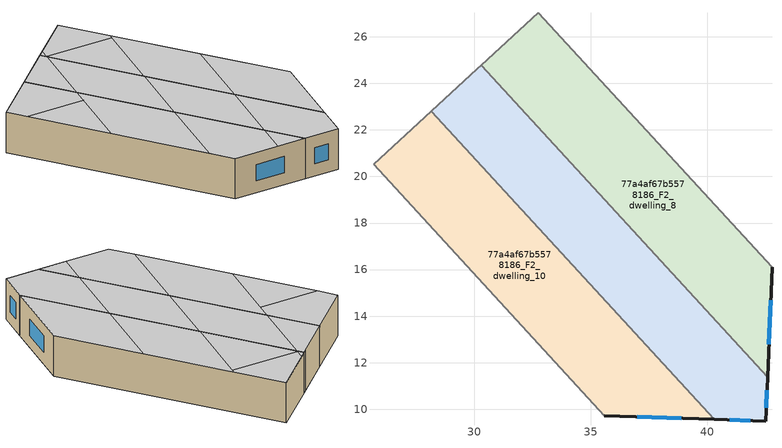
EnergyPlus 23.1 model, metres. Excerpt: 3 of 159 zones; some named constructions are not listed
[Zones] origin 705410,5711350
77a4af67b5578186_F2_dwelling_10
 floor to 77a4af67b5578186_F1_dwelling_10 (EU_floor_Construction): 28.14,22.8 40.3,9.57 35.59,9.72 25.67,20.52 z6
 wall outside (EU_wall_Construction): 35.59,9.72 40.3,9.57 z6:9
 wall to 77a4af67b5578186_F2_dwelling_9 (EU_wall_Construction): 40.3,9.57 28.14,22.8 z6:9
 wall to 77a4af67b5578186_F2_dwelling_11 (EU_wall_Construction): 25.67,20.52 35.59,9.72 z6:9
 wall to 77a4af67b5578186_F2_dwelling_2 (EU_wall_Construction): 28.14,22.8 25.67,20.52 z6:9
 window (EU_Window_Construction): 37,9.67 38.89,9.61 z6.9:8.1
 ceiling to 77a4af67b5578186_F3_dwelling_7 (EU_floor_Construction): 34.45,10.96 34.64,15.72 30.44,20.29 30.25,15.53 z9
 ceiling to 77a4af67b5578186_F3_dwelling_5 (EU_floor_Construction): 30.25,15.53 30.41,19.38 26.57,19.53 z9
 ceiling to 77a4af67b5578186_F3_dwelling_9 (EU_floor_Construction): 38.45,9.63 38.52,11.5 34.64,15.72 34.45,10.96 35.59,9.72 z9
 ceiling to 77a4af67b5578186_F3_dwelling_4 (EU_floor_Construction): 30.41,19.38 30.44,20.29 28.14,22.8 25.67,20.52 26.57,19.53 z9
 ceiling adiabatic (EU_roof_Construction): 40.29,9.57 38.52,11.5 38.45,9.63 z9
77a4af67b5578186_F2_dwelling_8
 floor to 77a4af67b5578186_F1_dwelling_8 (EU_floor_Construction): 32.74,27.02 42.78,16.09 42.59,11.38 30.3,24.77 z6
 wall outside (EU_wall_Construction): 42.59,11.38 42.78,16.09 z6:9
 wall to 77a4af67b5578186_F2_dwelling_9 (EU_wall_Construction): 30.3,24.77 42.59,11.38 z6:9
 wall to 77a4af67b5578186_F2_dwelling_7 (EU_wall_Construction): 42.78,16.09 32.74,27.02 z6:9
 wall to 77a4af67b5578186_F2_dwelling_1 (EU_wall_Construction): 32.74,27.02 30.3,24.77 z6:9
 window (EU_Window_Construction): 42.65,12.79 42.73,14.68 z6.9:8.1
 ceiling adiabatic (EU_roof_Construction): 38.69,15.63 38.88,20.34 35,24.56 34.81,19.86 z9; 30.61,24.43 30.64,25.09 30.3,24.77 z9
 ceiling to 77a4af67b5578186_F3_dwelling_6 (EU_floor_Construction): 34.99,24.33 35,24.56 32.74,27.02 30.64,25.09 30.61,24.51 z9
 ceiling to 77a4af67b5578186_F3_dwelling_7 (EU_floor_Construction): 34.81,19.86 34.99,24.33 30.61,24.51 30.61,24.43 z9
 ceiling to 77a4af67b5578186_F3_dwelling_11 (EU_floor_Construction): 42.59,11.38 42.78,16.09 38.88,20.33 38.69,15.63 z9
77a4af67b5578186_F2_dwelling_9
 floor to 77a4af67b5578186_F1_dwelling_9 (EU_floor_Construction): 30.3,24.77 42.59,11.38 42.51,9.5 40.3,9.57 28.14,22.8 z6
 wall outside (EU_wall_Construction): 40.3,9.57 42.51,9.5 42.59,11.38 z6:9
 wall to 77a4af67b5578186_F2_dwelling_2 (EU_wall_Construction): 30.13,24.62 28.14,22.8 z6:9
 wall to 77a4af67b5578186_F2_dwelling_1 (EU_wall_Construction): 30.3,24.77 30.12,24.62 z6:9
 window (EU_Window_Construction): 42.54,10.06 42.57,10.82 / 40.96,9.55 41.85,9.52 z6.9:8.1
 ceiling to 77a4af67b5578186_F3_dwelling_7 (EU_floor_Construction): 34.64,15.72 34.81,19.86 30.61,24.43 30.44,20.29 z9
 ceiling to 77a4af67b5578186_F3_dwelling_9 (EU_floor_Construction): 38.52,11.5 38.69,15.63 34.81,19.86 34.64,15.72 z9
 ceiling to 77a4af67b5578186_F3_dwelling_11 (EU_floor_Construction): 42.51,9.5 42.59,11.38 38.69,15.63 38.52,11.5 40.29,9.57 z9
 ceiling adiabatic (EU_roof_Construction): 30.44,20.29 30.61,24.43 30.3,24.77 28.14,22.8 z9
[SCHEDULE:FILE] Column Number=1; Rows to Skip at Top=0; Number of Hours of Data=8760; Column Separator=Comma; Interpolate to Timestep=No; Minutes per Item=60; Adjust Schedule for Daylight Savings=Yes
Name | File
EU_Step8_GainSchedule_77a4af67b5578186_F4_dwelling_7_f000 | ../../schedules/77a4af67b5578186/77a4af67b5578186_F4_dwelling_7_f000_gain.csv
EU_Step8_GainSchedule_77a4af67b5578186_F4_dwelling_8_f000 | ../../schedules/77a4af67b5578186/77a4af67b5578186_F4_dwelling_8_f000_gain.csv
EU_Step8_GainSchedule_77a4af67b5578186_F4_dwelling_9_f000 | ../../schedules/77a4af67b5578186/77a4af67b5578186_F4_dwelling_9_f000_gain.csv
EU_Step8_GainSchedule_77a4af67b5578186_F4_dwelling_10_f000 | ../../schedules/77a4af67b5578186/77a4af67b5578186_F4_dwelling_10_f000_gain.csv
EU_Step8_GainSchedule_77a4af67b5578186_F4_dwelling_11_f000 | ../../schedules/77a4af67b5578186/77a4af67b5578186_F4_dwelling_11_f000_gain.csv
EU_Step8_GainSchedule_77a4af67b5578186_F5_dwelling_0_f000 | ../../schedules/77a4af67b5578186/77a4af67b5578186_F5_dwelling_0_f000_gain.csv
EU_Step8_GainSchedule_77a4af67b5578186_F5_dwelling_1_f000 | ../../schedules/77a4af67b5578186/77a4af67b5578186_F5_dwelling_1_f000_gain.csv
EU_Step8_GainSchedule_77a4af67b5578186_F5_dwelling_2_f000 | ../../schedules/77a4af67b5578186/77a4af67b5578186_F5_dwelling_2_f000_gain.csv
EU_Step8_GainSchedule_77a4af67b5578186_F5_dwelling_3_f000 | ../../schedules/77a4af67b5578186/77a4af67b5578186_F5_dwelling_3_f000_gain.csv
EU_Step8_GainSchedule_77a4af67b5578186_F5_dwelling_4_f000 | ../../schedules/77a4af67b5578186/77a4af67b5578186_F5_dwelling_4_f000_gain.csv
EU_Step8_GainSchedule_77a4af67b5578186_F5_dwelling_5_f000 | ../../schedules/77a4af67b5578186/77a4af67b5578186_F5_dwelling_5_f000_gain.csv
EU_Step8_GainSchedule_77a4af67b5578186_F5_dwelling_6_f000 | ../../schedules/77a4af67b5578186/77a4af67b5578186_F5_dwelling_6_f000_gain.csv
EU_Step8_GainSchedule_77a4af67b5578186_F5_dwelling_7_f000 | ../../schedules/77a4af67b5578186/77a4af67b5578186_F5_dwelling_7_f000_gain.csv
EU_Step8_GainSchedule_77a4af67b5578186_F5_dwelling_8_f000 | ../../schedules/77a4af67b5578186/77a4af67b5578186_F5_dwelling_8_f000_gain.csv
EU_Step8_GainSchedule_77a4af67b5578186_F5_dwelling_9_f000 | ../../schedules/77a4af67b5578186/77a4af67b5578186_F5_dwelling_9_f000_gain.csv
EU_Step8_GainSchedule_77a4af67b5578186_F5_dwelling_10_f000 | ../../schedules/77a4af67b5578186/77a4af67b5578186_F5_dwelling_10_f000_gain.csv
EU_Step8_GainSchedule_77a4af67b5578186_F5_dwelling_11_f000 | ../../schedules/77a4af67b5578186/77a4af67b5578186_F5_dwelling_11_f000_gain.csv
EU_Step8_GainSchedule_77a4af67b5578186_F6_dwelling_0_f000 | ../../schedules/77a4af67b5578186/77a4af67b5578186_F6_dwelling_0_f000_gain.csv
EU_Step8_GainSchedule_77a4af67b5578186_F6_dwelling_1_f000 | ../../schedules/77a4af67b5578186/77a4af67b5578186_F6_dwelling_1_f000_gain.csv
EU_Step8_GainSchedule_77a4af67b5578186_F6_dwelling_2_f000 | ../../schedules/77a4af67b5578186/77a4af67b5578186_F6_dwelling_2_f000_gain.csv
EU_Step8_GainSchedule_77a4af67b5578186_F6_dwelling_3_f000 | ../../schedules/77a4af67b5578186/77a4af67b5578186_F6_dwelling_3_f000_gain.csv
EU_Step8_GainSchedule_77a4af67b5578186_F6_dwelling_4_f000 | ../../schedules/77a4af67b5578186/77a4af67b5578186_F6_dwelling_4_f000_gain.csv
EU_Step8_GainSchedule_77a4af67b5578186_F6_dwelling_5_f000 | ../../schedules/77a4af67b5578186/77a4af67b5578186_F6_dwelling_5_f000_gain.csv
EU_Step8_GainSchedule_77a4af67b5578186_F6_dwelling_6_f000 | ../../schedules/77a4af67b5578186/77a4af67b5578186_F6_dwelling_6_f000_gain.csv
EU_Step8_GainSchedule_77a4af67b5578186_F6_dwelling_7_f000 | ../../schedules/77a4af67b5578186/77a4af67b5578186_F6_dwelling_7_f000_gain.csv
EU_Step8_GainSchedule_77a4af67b5578186_F6_dwelling_8_f000 | ../../schedules/77a4af67b5578186/77a4af67b5578186_F6_dwelling_8_f000_gain.csv
EU_Step8_GainSchedule_77a4af67b5578186_F6_dwelling_9_f000 | ../../schedules/77a4af67b5578186/77a4af67b5578186_F6_dwelling_9_f000_gain.csv
EU_Step8_GainSchedule_77a4af67b5578186_F6_dwelling_10_f000 | ../../schedules/77a4af67b5578186/77a4af67b5578186_F6_dwelling_10_f000_gain.csv
EU_Step8_GainSchedule_77a4af67b5578186_F6_dwelling_11_f000 | ../../schedules/77a4af67b5578186/77a4af67b5578186_F6_dwelling_11_f000_gain.csv
EU_Step8_GainSchedule_77a4af67b5578186_F8_dwelling_9_f000 | ../../schedules/77a4af67b5578186/77a4af67b5578186_F8_dwelling_9_f000_gain.csv
EU_Step8_GainSchedule_77a4af67b5578186_F8_dwelling_10_f000 | ../../schedules/77a4af67b5578186/77a4af67b5578186_F8_dwelling_10_f000_gain.csv
EU_Step8_GainSchedule_77a4af67b5578186_F8_dwelling_11_f000 | ../../schedules/77a4af67b5578186/77a4af67b5578186_F8_dwelling_11_f000_gain.csv
EU_Step8_GainSchedule_77a4af67b5578186_F9_dwelling_0_f000 | ../../schedules/77a4af67b5578186/77a4af67b5578186_F9_dwelling_0_f000_gain.csv
EU_Step8_GainSchedule_77a4af67b5578186_F9_dwelling_1_f000 | ../../schedules/77a4af67b5578186/77a4af67b5578186_F9_dwelling_1_f000_gain.csv
EU_Step8_GainSchedule_77a4af67b5578186_F9_dwelling_2_f000 | ../../schedules/77a4af67b5578186/77a4af67b5578186_F9_dwelling_2_f000_gain.csv
EU_Step8_GainSchedule_77a4af67b5578186_F9_dwelling_3_f000 | ../../schedules/77a4af67b5578186/77a4af67b5578186_F9_dwelling_3_f000_gain.csv
EU_Step8_GainSchedule_77a4af67b5578186_F9_dwelling_4_f000 | ../../schedules/77a4af67b5578186/77a4af67b5578186_F9_dwelling_4_f000_gain.csv
EU_Step8_GainSchedule_77a4af67b5578186_F9_dwelling_5_f000 | ../../schedules/77a4af67b5578186/77a4af67b5578186_F9_dwelling_5_f000_gain.csv
EU_Step8_GainSchedule_77a4af67b5578186_F9_dwelling_6_f000 | ../../schedules/77a4af67b5578186/77a4af67b5578186_F9_dwelling_6_f000_gain.csv
EU_Step8_GainSchedule_77a4af67b5578186_F9_dwelling_7_f000 | ../../schedules/77a4af67b5578186/77a4af67b5578186_F9_dwelling_7_f000_gain.csv
EU_Step8_GainSchedule_77a4af67b5578186_F9_dwelling_8_f000 | ../../schedules/77a4af67b5578186/77a4af67b5578186_F9_dwelling_8_f000_gain.csv
EU_Step8_GainSchedule_77a4af67b5578186_F9_dwelling_9_f000 | ../../schedules/77a4af67b5578186/77a4af67b5578186_F9_dwelling_9_f000_gain.csv
EU_Step8_GainSchedule_77a4af67b5578186_F9_dwelling_10_f000 | ../../schedules/77a4af67b5578186/77a4af67b5578186_F9_dwelling_10_f000_gain.csv
EU_Step8_GainSchedule_77a4af67b5578186_F9_dwelling_11_f000 | ../../schedules/77a4af67b5578186/77a4af67b5578186_F9_dwelling_11_f000_gain.csv
EU_Step8_GainSchedule_77a4af67b5578186_F11_dwelling_4_f000 | ../../schedules/77a4af67b5578186/77a4af67b5578186_F11_dwelling_4_f000_gain.csv
EU_Step8_GainSchedule_77a4af67b5578186_F11_dwelling_5_f000 | ../../schedules/77a4af67b5578186/77a4af67b5578186_F11_dwelling_5_f000_gain.csv
EU_Step8_GainSchedule_77a4af67b5578186_F11_dwelling_6_f000 | ../../schedules/77a4af67b5578186/77a4af67b5578186_F11_dwelling_6_f000_gain.csv
EU_Step8_GainSchedule_77a4af67b5578186_F11_dwelling_7_f000 | ../../schedules/77a4af67b5578186/77a4af67b5578186_F11_dwelling_7_f000_gain.csv
EU_Step8_GainSchedule_77a4af67b5578186_F11_dwelling_8_f000 | ../../schedules/77a4af67b5578186/77a4af67b5578186_F11_dwelling_8_f000_gain.csv
EU_Step8_GainSchedule_77a4af67b5578186_F11_dwelling_9_f000 | ../../schedules/77a4af67b5578186/77a4af67b5578186_F11_dwelling_9_f000_gain.csv
EU_Step8_GainSchedule_77a4af67b5578186_F11_dwelling_10_f000 | ../../schedules/77a4af67b5578186/77a4af67b5578186_F11_dwelling_10_f000_gain.csv
EU_Step8_GainSchedule_77a4af67b5578186_F11_dwelling_11_f000 | ../../schedules/77a4af67b5578186/77a4af67b5578186_F11_dwelling_11_f000_gain.csv
EU_Step8_GainSchedule_77a4af67b5578186_F12_dwelling_0_f000 | ../../schedules/77a4af67b5578186/77a4af67b5578186_F12_dwelling_0_f000_gain.csv
EU_Step8_GainSchedule_77a4af67b5578186_F12_dwelling_1_f000 | ../../schedules/77a4af67b5578186/77a4af67b5578186_F12_dwelling_1_f000_gain.csv
EU_Step8_GainSchedule_77a4af67b5578186_F12_dwelling_2_f000 | ../../schedules/77a4af67b5578186/77a4af67b5578186_F12_dwelling_2_f000_gain.csv
EU_Step8_GainSchedule_77a4af67b5578186_F12_dwelling_3_f000 | ../../schedules/77a4af67b5578186/77a4af67b5578186_F12_dwelling_3_f000_gain.csv
EU_Step8_GainSchedule_77a4af67b5578186_F12_dwelling_4_f000 | ../../schedules/77a4af67b5578186/77a4af67b5578186_F12_dwelling_4_f000_gain.csv
EU_Step8_GainSchedule_77a4af67b5578186_F12_dwelling_5_f000 | ../../schedules/77a4af67b5578186/77a4af67b5578186_F12_dwelling_5_f000_gain.csv
EU_Step8_GainSchedule_77a4af67b5578186_F12_dwelling_6_f000 | ../../schedules/77a4af67b5578186/77a4af67b5578186_F12_dwelling_6_f000_gain.csv
EU_Step8_GainSchedule_77a4af67b5578186_F12_dwelling_7_f000 | ../../schedules/77a4af67b5578186/77a4af67b5578186_F12_dwelling_7_f000_gain.csv
EU_Step8_GainSchedule_77a4af67b5578186_F12_dwelling_8_f000 | ../../schedules/77a4af67b5578186/77a4af67b5578186_F12_dwelling_8_f000_gain.csv
EU_Step8_GainSchedule_77a4af67b5578186_F12_dwelling_9_f000 | ../../schedules/77a4af67b5578186/77a4af67b5578186_F12_dwelling_9_f000_gain.csv
EU_Step8_GainSchedule_77a4af67b5578186_F12_dwelling_10_f000 | ../../schedules/77a4af67b5578186/77a4af67b5578186_F12_dwelling_10_f000_gain.csv
EU_Step8_GainSchedule_77a4af67b5578186_F12_dwelling_11_f000 | ../../schedules/77a4af67b5578186/77a4af67b5578186_F12_dwelling_11_f000_gain.csv
